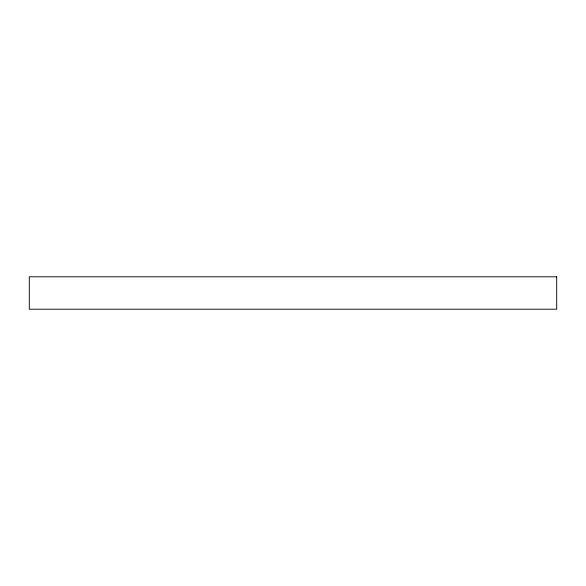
<?xml version="1.0" encoding="UTF-8"?>
<svg xmlns="http://www.w3.org/2000/svg" width="586" height="586" viewBox="0 0 586 586"><rect width="100%" height="100%" fill="white"/><g stroke="black" fill="none" stroke-linecap="round" stroke-linejoin="round"><path stroke-width="0.88" d="M556.7 276.804L29.3 276.804L29.3 309.196L556.7 309.196L556.7 276.804"/></g></svg>
